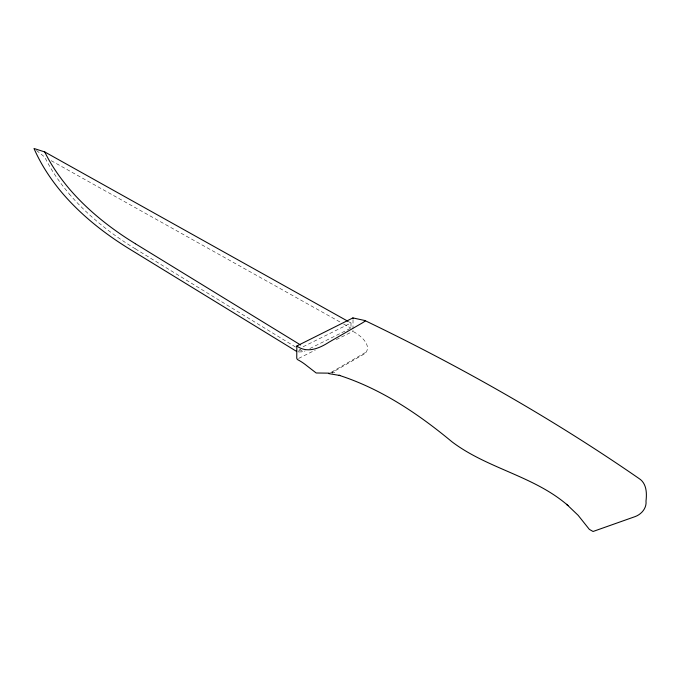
<?xml version="1.0" encoding="UTF-8"?>
<svg xmlns="http://www.w3.org/2000/svg" width="680" height="680" viewBox="0 0 680 680"><rect width="100%" height="100%" fill="white"/><g stroke="black" fill="none" stroke-linecap="round" stroke-linejoin="round"><path stroke-width="0.51" stroke-dasharray="3.4 2.55" d="M336.269 339.635L352.894 331.381L353.013 330.361M330.004 373.099L332.877 372.087L365.271 353.396C372.538 345.015 359.992 334.959 352.894 331.381M332.265 373.354L332.877 372.087L336.013 372.529M298.333 351.365L300.458 349.341M331.619 372.07L366.996 351.637M298.648 358.402L315.358 350.047M309.85 348.543L350.99 328.125L350.99 322.983L303.305 346.647L301.495 345.542M298.571 351.993L303.305 351.789L305.175 350.854M349.146 321.954L350.99 322.983M51.212 160.684L339.889 321.921M343.596 323.986L350.99 328.125M135.405 248.888L296.08 347.361M299.693 349.571L303.305 351.789M36.473 150.476L44.736 157.063C51.28 170.561 59.976 182.937 69.641 194.378M353.013 319.796L353.013 328.245M135.422 248.88A390.515 225.463 0 0 1 69.615 194.386"/><path stroke-width="1.02" d="M328.856 373.635L339.906 375.496L339.005 375.275C381.046 388.807 418.208 413.763 451.911 441.754C487.517 468.775 534.14 475.975 568.038 505.58L566.601 504.288L578.144 515.321L589.339 529.371L593.062 531.479L634.992 516.647C641.402 514.386 646.841 508.138 646 501.041C646.961 492.881 646.629 483.183 638.843 478.388C552.033 418.387 459.952 366.188 364.863 320.526L352.911 317.917L296.828 346.001L296.752 358.275L297.373 359.524A43.698 21.718 53.9 0 1 307.232 366.061L316.183 372.988L329.188 373.15M348.219 321.436L44.736 151.929L34 148.495C41.157 164.908 51.136 179.953 62.722 193.562A398.922 230.316 0 0 0 129.888 249.22L296.718 351.483M135.405 243.754L300.594 344.99M296.828 346.001C307.181 353.71 319.566 348.262 329.001 342.168L362.729 322.694L365.151 321.096L364.863 320.526M44.736 151.929C51.28 165.427 59.976 177.794 69.641 189.244A390.515 225.463 0 0 0 135.422 243.737M352.911 317.917L353.013 318.741"/></g></svg>
